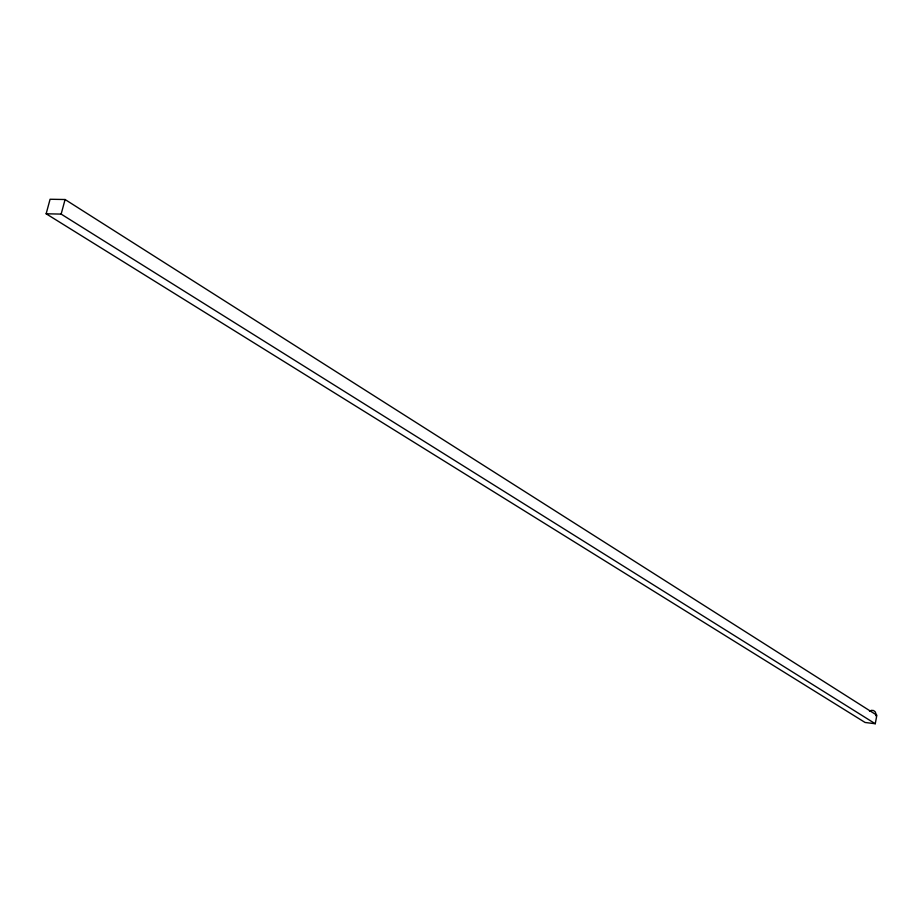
<?xml version="1.0" encoding="UTF-8"?>
<svg xmlns="http://www.w3.org/2000/svg" width="923" height="923" viewBox="0 0 923 923"><rect width="100%" height="100%" fill="white"/><g stroke="black" fill="none" stroke-linecap="round" stroke-linejoin="round"><path stroke-width="1.38" d="M875.258 723.747L876.85 715.21L65.083 199.518L50.084 199.253L46.15 213.778L865.082 722.467L875.258 723.747L61.149 214.101L46.15 213.778M61.149 214.101L65.083 199.518M869.501 711.218A4.396 4.038 -57.6 0 1 875.731 715.706"/></g></svg>
